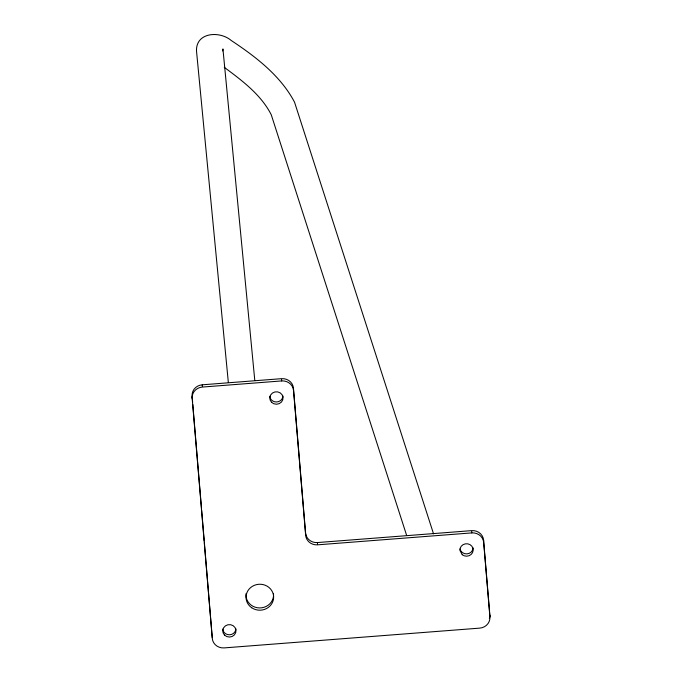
<?xml version="1.0" encoding="UTF-8"?>
<svg xmlns="http://www.w3.org/2000/svg" width="682" height="682" viewBox="0 0 682 682"><rect width="100%" height="100%" fill="white"/><g stroke="black" fill="none" stroke-linecap="round" stroke-linejoin="round"><path stroke-width="1.02" d="M222.673 50.98L222.937 48.916L254.795 380.488M192.639 402.354L192.102 396.012A11.048 10.383 -1.7 0 1 202.256 384.81L281.572 378.672A11.048 10.383 -1.7 0 1 293.456 388.169L305.587 533.068A11.048 10.383 -1.7 0 0 317.471 542.565L471.705 530.63A11.048 10.383 -1.7 0 1 483.589 540.127L489.829 614.653A11.048 10.383 -1.7 0 1 489.369 618.523M489.898 616.92L483.657 542.395A11.048 10.383 -1.7 0 0 471.774 532.898L317.539 544.833A11.048 10.383 -1.7 0 1 305.655 535.336L293.524 390.436A11.048 10.383 -1.7 0 0 281.64 380.931L202.324 387.069A11.048 10.383 -1.7 0 0 192.171 398.279L212.273 638.403A11.048 10.383 -1.7 0 0 224.156 647.9L479.744 628.122A11.048 10.383 -1.7 0 0 489.898 616.92L489.847 615.403M224.284 67.33C242.008 80.527 261.104 94.687 271.265 114.789L406.583 535.242M433.539 533.844L294.539 102.181C280.677 75.821 255.699 56.674 231.249 40.511C219.817 30.69 195.708 32.097 196.51 51.082L228.342 382.517M192.81 404.469L201.497 508.141M201.667 510.255L204.242 540.928M204.412 543.051L212.255 637.644M483.589 540.127L483.632 541.636M471.731 531.389L471.774 532.898M317.471 542.565L317.514 544.074M305.613 533.827L305.655 535.336M293.456 388.169L293.499 389.678M281.598 379.422L281.64 380.931M202.256 384.81L202.298 386.319M192.128 396.762L192.171 398.279M273.533 593.886A13.81 12.984 -1.7 0 1 259.586 607.935A13.81 12.984 -1.7 0 1 246.032 593.647M473.103 547.97A6.632 6.232 -1.7 0 1 459.992 548.984M235.938 628.83A6.632 6.232 -1.7 0 1 229.425 634.789A6.632 6.232 -1.7 0 1 222.707 629.077M282.979 396.003A6.632 6.232 -1.7 0 1 276.457 401.971A6.632 6.232 -1.7 0 1 269.74 396.251M462.243 554.722L459.941 550.485A6.632 6.232 -1.7 0 1 467.758 543.835A6.632 6.232 -1.7 0 1 472.532 552.633A6.632 6.232 -1.7 0 1 462.243 554.722M251.718 607.756A13.81 12.984 -1.7 0 0 273.567 598.523A13.81 12.984 -1.7 0 0 254.215 585.378A13.81 12.984 -1.7 0 0 251.718 607.756M224.523 635.087A6.632 6.232 -1.7 0 0 235.716 632.64A6.632 6.232 -1.7 0 0 227.899 624.763A6.632 6.232 -1.7 0 0 224.523 635.087M271.564 402.269A6.632 6.232 -1.7 0 0 282.757 399.814A6.632 6.232 -1.7 0 0 274.94 391.937A6.632 6.232 -1.7 0 0 271.564 402.269"/></g></svg>
